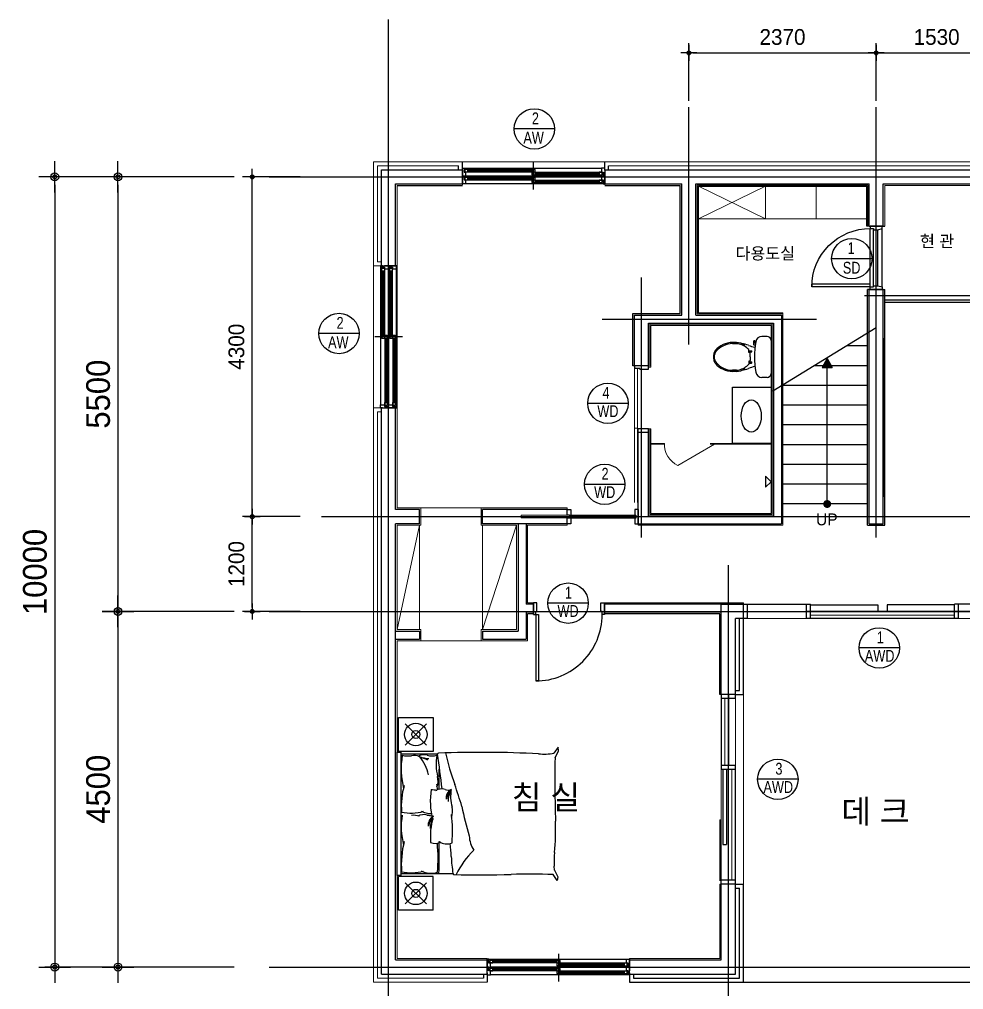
# Model space of a CAD drawing. Header units: millimetres. Extents: x 2237537 to 2823092, y 532110 to 734861.
# Drawn here: x 2365045 to 2376991, y 711179 to 723457 of the extents above; entities that cross this region are included whole.
import ezdxf
from ezdxf.enums import TextEntityAlignment as Align
from ezdxf.lldxf.tags import DXFTag

# ---------------------------------------------------------------- set-up
doc = ezdxf.new("R2010")
doc.units = ezdxf.units.MM
doc.header["$LTSCALE"] = 300
doc.header["$MEASUREMENT"] = 0
doc.layers.get('0').update_dxf_attribs({"lineweight": 0})
for name, color, linetype in [('2', 2, 'Continuous'), ('3', 3, 'Continuous'), ('6', 6, 'Continuous'), ("A'_CWAL", 2, 'Continuous'), ('A-FLOR-PFIX', 1, 'Continuous'), ('CEN', 1, 'CEN'), ('COL', 2, 'Continuous'), ('DIM', 7, 'Continuous'), ('FUR', 4, 'Continuous'), ('TEX', 3, 'Continuous'), ('TOILET', 6, 'Continuous'), ('WAL', 3, 'Continuous'), ('WID', 4, 'Continuous')]:
    doc.layers.add(name, color=color, linetype=linetype)
for name, color, linetype, lineweight in [('DOOR', 6, 'Continuous', 9), ('가구', 8, 'Continuous', 5), ('마감', 154, 'Continuous', 9), ('타이틀글자', 7, 'Continuous', 13)]:
    doc.layers.add(name, color=color, linetype=linetype, lineweight=lineweight)
doc.layers.add('면적', color=62, linetype='Continuous', plot=False)
doc.styles.get("Standard").update_dxf_attribs({"font": 'Expo M.ttf'})
doc.styles.add('울릉도', font='Expo M.ttf')
doc.styles.add('주열', font='Dotum.ttf')
doc.styles.add('휴먼세엑스포', font='Dotum.ttf')
tags = doc.linetypes.add('CEN', pattern=[62, 60, -1, 0, -1]).pattern_tags.tags
tags[10:11] = [DXFTag(74, 4), DXFTag(75, 0), DXFTag(340, '0'), DXFTag(46, 1.0), DXFTag(50, 0.0), DXFTag(44, 0.0), DXFTag(45, 0.0)]
tags[8:9] = [DXFTag(74, 4), DXFTag(75, 0), DXFTag(340, '0'), DXFTag(46, 1.0), DXFTag(50, 0.0), DXFTag(44, 0.0), DXFTag(45, 0.0)]
tags[6:7] = [DXFTag(74, 4), DXFTag(75, 0), DXFTag(340, '0'), DXFTag(46, 1.0), DXFTag(50, 0.0), DXFTag(44, 0.0), DXFTag(45, 0.0)]
tags[4:5] = [DXFTag(74, 4), DXFTag(75, 0), DXFTag(340, '0'), DXFTag(46, 1.0), DXFTag(50, 0.0), DXFTag(44, 0.0), DXFTag(45, 0.0)]
tags = doc.linetypes.add('HID', pattern=[2.3, 1.5, -0.8]).pattern_tags.tags
tags[6:7] = [DXFTag(74, 4), DXFTag(75, 0), DXFTag(340, '0'), DXFTag(46, 1.0), DXFTag(50, 0.0), DXFTag(44, 0.0), DXFTag(45, 0.0)]
tags[4:5] = [DXFTag(74, 4), DXFTag(75, 0), DXFTag(340, '0'), DXFTag(46, 1.0), DXFTag(50, 0.0), DXFTag(44, 0.0), DXFTag(45, 0.0)]
tags = doc.linetypes.add('HID3', pattern=[4.5, 3, -1.5]).pattern_tags.tags
tags[6:7] = [DXFTag(74, 4), DXFTag(75, 0), DXFTag(340, '0'), DXFTag(46, 1.0), DXFTag(50, 0.0), DXFTag(44, 0.0), DXFTag(45, 0.0)]
tags[4:5] = [DXFTag(74, 4), DXFTag(75, 0), DXFTag(340, '0'), DXFTag(46, 1.0), DXFTag(50, 0.0), DXFTag(44, 0.0), DXFTag(45, 0.0)]
tags = doc.linetypes.add('HIDDEN2', pattern=[4.7625, 3.175, -1.5875]).pattern_tags.tags
tags[6:7] = [DXFTag(74, 4), DXFTag(75, 0), DXFTag(340, '0'), DXFTag(46, 1.0), DXFTag(50, 0.0), DXFTag(44, 0.0), DXFTag(45, 0.0)]
tags[4:5] = [DXFTag(74, 4), DXFTag(75, 0), DXFTag(340, '0'), DXFTag(46, 1.0), DXFTag(50, 0.0), DXFTag(44, 0.0), DXFTag(45, 0.0)]
doc.dimstyles.new('CPDIM1', dxfattribs={"dimtxt": 3, "dimasz": 1, "dimexe": 1.25, "dimexo": 1, "dimgap": 1, "dimtad": 1, "dimdec": 0, "dimzin": 1, "dimdsep": 46, "dimtxsty": '휴먼세엑스포', "dimblk1": 'Z_DOT', "dimblk2": 'Z_DOT', "dimsah": 1, "dimcen": 2.5, "dimadec": 0, "dimazin": 0, "dimtfac": 1, "dimtdec": 0, "dimtix": 1, "dimtmove": 2, "dimatfit": 3, "dimldrblk": 'Z_DOT', "dimfxl": 1, "dimtolj": 1, "dimtzin": 1, "dimarcsym": 0})

# ---------------------------------------------------------------- blocks, each defined once
blk = doc.blocks.new('Z_DOT')
at = {"layer": 'DIM', "color": 7}
for p, q in [((0, -2), (0, 2)), ((-2, 0), (2, 0))]:
    blk.add_line(p, q, dxfattribs=at)
for radius in [0.5, 0.25]:
    blk.add_circle((0, 0), radius, dxfattribs=at)
blk = doc.blocks.new('*D61')
at = {"layer": 'DEFPOINTS', "color": 0}
for p in [(2367863, 721464), (2365492, 711464), (2367863, 711464)]:
    blk.add_point(p, dxfattribs=at)
at = {"layer": 'DIM', "color": 0, "lineweight": -2}
for p, q in [((2367763, 721464), (2365367, 721464)), ((2365492, 721364), (2365492, 711564)), ((2367763, 711464), (2365367, 711464))]:
    blk.add_line(p, q, dxfattribs=at)
at = {"layer": 'DIM', "color": 0, "lineweight": -2, "xscale": 100, "yscale": 100, "zscale": 100}
for p, rotation in [((2365492, 721464), 90), ((2365492, 711464), 270)]:
    blk.add_blockref('Z_DOT', p, dxfattribs=dict(at, rotation=rotation))
at = {"layer": 'DIM', "color": 0, "insert": (2365242, 716464), "char_height": 300, "attachment_point": 5, "rotation": 90, "style": '휴먼세엑스포'}
blk.add_mtext('\\A1;10000', dxfattribs=at)
blk = doc.blocks.new('*D62')
at = {"layer": 'DEFPOINTS', "color": 0}
for p in [(2367863, 721464), (2366292, 715964), (2367863, 715964)]:
    blk.add_point(p, dxfattribs=at)
at = {"layer": 'DIM', "color": 0, "lineweight": -2}
for p, q in [((2367763, 721464), (2366167, 721464)), ((2366292, 721364), (2366292, 716064)), ((2367763, 715964), (2366167, 715964))]:
    blk.add_line(p, q, dxfattribs=at)
at = {"layer": 'DIM', "color": 0, "lineweight": -2, "xscale": 100, "yscale": 100, "zscale": 100}
for p, rotation in [((2366292, 721464), 90), ((2366292, 715964), 270)]:
    blk.add_blockref('Z_DOT', p, dxfattribs=dict(at, rotation=rotation))
at = {"layer": 'DIM', "color": 0, "insert": (2366042, 718714), "char_height": 300, "attachment_point": 5, "rotation": 90, "style": '휴먼세엑스포'}
blk.add_mtext('\\A1;5500', dxfattribs=at)
blk = doc.blocks.new('*D64')
at = {"layer": 'DEFPOINTS', "color": 0}
for p in [(2367863, 715964), (2366292, 711464), (2367863, 711464)]:
    blk.add_point(p, dxfattribs=at)
at = {"layer": 'DIM', "color": 0, "lineweight": -2}
for p, q in [((2367763, 715964), (2366167, 715964)), ((2366292, 715864), (2366292, 711564)), ((2367763, 711464), (2366167, 711464))]:
    blk.add_line(p, q, dxfattribs=at)
at = {"layer": 'DIM', "color": 0, "lineweight": -2, "xscale": 100, "yscale": 100, "zscale": 100}
for p, rotation in [((2366292, 715964), 90), ((2366292, 711464), 270)]:
    blk.add_blockref('Z_DOT', p, dxfattribs=dict(at, rotation=rotation))
at = {"layer": 'DIM', "color": 0, "insert": (2366042, 713714), "char_height": 300, "attachment_point": 5, "rotation": 90, "style": '휴먼세엑스포'}
blk.add_mtext('\\A1;4500', dxfattribs=at)
blk = doc.blocks.new('*D37')
at = {"layer": 'DEFPOINTS', "color": 0}
for p in [(2377415, 723033), (2375885, 722328), (2377415, 722328)]:
    blk.add_point(p, dxfattribs=at)
at = {"layer": 'DIM', "color": 0, "lineweight": -2}
for p, q in [((2375885, 722428), (2375885, 723158)), ((2377415, 722428), (2377415, 723158)), ((2375935, 723033), (2377365, 723033))]:
    blk.add_line(p, q, dxfattribs=at)
at = {"layer": 'DIM', "color": 0, "lineweight": -2, "xscale": 50, "yscale": 50, "zscale": 50, "rotation": 180}
blk.add_blockref('Z_DOT', (2375885, 723033), dxfattribs=at)
at = {"layer": 'DIM', "color": 0, "lineweight": -2, "xscale": 50, "yscale": 50, "zscale": 50}
blk.add_blockref('Z_DOT', (2377415, 723033), dxfattribs=at)
at = {"layer": 'DIM', "color": 0, "insert": (2376650, 723233), "char_height": 200, "attachment_point": 5, "style": '휴먼세엑스포'}
blk.add_mtext('\\A1;1530', dxfattribs=at)
blk = doc.blocks.new('*D38')
at = {"layer": 'DEFPOINTS', "color": 0}
for p in [(2375885, 723033), (2373515, 722328), (2375885, 722328)]:
    blk.add_point(p, dxfattribs=at)
at = {"layer": 'DIM', "color": 0, "lineweight": -2}
for p, q in [((2373515, 722428), (2373515, 723158)), ((2375885, 722428), (2375885, 723158)), ((2373565, 723033), (2375835, 723033))]:
    blk.add_line(p, q, dxfattribs=at)
at = {"layer": 'DIM', "color": 0, "lineweight": -2, "xscale": 50, "yscale": 50, "zscale": 50, "rotation": 180}
blk.add_blockref('Z_DOT', (2373515, 723033), dxfattribs=at)
at = {"layer": 'DIM', "color": 0, "lineweight": -2, "xscale": 50, "yscale": 50, "zscale": 50}
blk.add_blockref('Z_DOT', (2375885, 723033), dxfattribs=at)
at = {"layer": 'DIM', "color": 0, "insert": (2374700, 723233), "char_height": 200, "attachment_point": 5, "style": '휴먼세엑스포'}
blk.add_mtext('\\A1;2370', dxfattribs=at)
blk = doc.blocks.new('*D55')
at = {"layer": 'DEFPOINTS', "color": 0}
for p in [(2367991, 721464), (2368697, 721464), (2368697, 717164)]:
    blk.add_point(p, dxfattribs=at)
at = {"layer": 'DIM', "color": 0, "lineweight": -2}
for p, q in [((2368597, 721464), (2367866, 721464)), ((2367991, 717214), (2367991, 721414)), ((2368597, 717164), (2367866, 717164))]:
    blk.add_line(p, q, dxfattribs=at)
at = {"layer": 'DIM', "color": 0, "lineweight": -2, "xscale": 50, "yscale": 50, "zscale": 50}
for p, rotation in [((2367991, 721464), 90), ((2367991, 717164), 270)]:
    blk.add_blockref('Z_DOT', p, dxfattribs=dict(at, rotation=rotation))
at = {"layer": 'DIM', "color": 0, "insert": (2367791, 719314), "char_height": 200, "attachment_point": 5, "rotation": 90, "style": '휴먼세엑스포'}
blk.add_mtext('\\A1;4300', dxfattribs=at)
blk = doc.blocks.new('*D56')
at = {"layer": 'DEFPOINTS', "color": 0}
for p in [(2367991, 717164), (2368697, 717164), (2368697, 715964)]:
    blk.add_point(p, dxfattribs=at)
at = {"layer": 'DIM', "color": 0, "lineweight": -2}
for p, q in [((2368597, 717164), (2367866, 717164)), ((2367991, 716014), (2367991, 717114)), ((2368597, 715964), (2367866, 715964))]:
    blk.add_line(p, q, dxfattribs=at)
at = {"layer": 'DIM', "color": 0, "lineweight": -2, "xscale": 50, "yscale": 50, "zscale": 50}
for p, rotation in [((2367991, 717164), 90), ((2367991, 715964), 270)]:
    blk.add_blockref('Z_DOT', p, dxfattribs=dict(at, rotation=rotation))
at = {"layer": 'DIM', "color": 0, "insert": (2367791, 716564), "char_height": 200, "attachment_point": 5, "rotation": 90, "style": '휴먼세엑스포'}
blk.add_mtext('\\A1;1200', dxfattribs=at)
blk = doc.blocks.new('to-cl-002-D-P')
for p, q in [((50, 260), (115, 260)), ((0, -210), (0, 210)), ((438, 183), (487, 183)), ((438, 168), (487, 168)), ((271, 77), (249, 77)), ((271, 63), (249, 63)), ((264, 0), (264, 47)), ((264, 0), (264, -47)), ((272, 55), (280, 55)), ((280, 55), (280, 92)), ((271, -63), (249, -63)), ((271, -77), (249, -77)), ((272, -55), (280, -55)), ((280, -55), (280, -92)), ((216, -180), (196, -180)), ((201, -149), (214, -149)), ((204, -204), (204, -180)), ((214, -206), (206, -206)), ((216, -151), (216, -204)), ((438, -167), (487, -167)), ((438, -182), (487, -182)), ((50, -260), (115, -260))]:
    blk.add_line(p, q)
for centre, radius, start, end in [((50, 210), 50, 90, 180), ((115, 180), 80, 9.371, 90), ((-975, 0), 1185, 350.629, 9.371), ((22, 880), 780, 283.4821, 289.8452), ((470, -93), 265, 104.85, 135.6598), ((456, -313), 490, 100.0614, 110.1678), ((356, 130), 28.3, 134.6943, 177.7522), ((438, 7), 176, 90, 125.5791), ((438, 7), 161, 90, 102.9779), ((487, -102), 285, 39.8384, 90), ((487, -102), 270, 39.8384, 90), ((251, 70), 7.18, 103.3906, 256.6094), ((272, 47), 8, 90, 180), ((269, 70), 7.18, 283.3906, 76.6094), ((610, 0), 110, 0, 39.8384), ((610, 0), 110, 320.1616, 0), ((610, 0), 125, 22.0639, 39.8384), ((718, 45), 8.45, 239.8637, 16.7518), ((610, 0), 120, 0, 18.7626), ((610, 0), 120, 341.2374, 0), ((22, -880), 780, 70.1548, 76.5179), ((251, -70), 7.18, 103.3906, 256.6094), ((272, -47), 8, 180, 270), ((269, -70), 7.18, 283.3906, 76.6094), ((470, 93), 265, 224.3402, 255.15), ((487, 102), 270, 270, 320.1616), ((487, 102), 285, 270, 320.1616), ((610, 0), 125, 320.1616, 337.9361), ((718, -45), 8.45, 343.2482, 120.1363), ((50, -210), 50, 180, 270), ((115, -180), 80, 270, 350.629), ((206, -204), 2, 180, 270), ((214, -151), 2, 0, 90), ((214, -204), 2, 270, 0), ((456, 313), 490, 249.8322, 259.9386), ((356, -130), 28.3, 182.2478, 225.3057), ((438, -6), 176, 234.4209, 270), ((438, -6), 161, 257.0221, 270)]:
    blk.add_arc(centre, radius, start, end)

msp = doc.modelspace()

# ---------------------------------------------------------------- hatches: boundary and pattern name
at = {"layer": '6', "ltscale": 10000}
h = msp.add_hatch(color=256, dxfattribs=at)
h.paths.add_polyline_path([(2375265.2, 719167.2), (2375265.2, 719052.9), (2375329.3, 719052.9)])
h.paths.add_polyline_path([(2375201.2, 719052.9), (2375265.2, 719052.9), (2375265.2, 719167.2)])

# ---------------------------------------------------------------- linework, layer by layer
at = {"ltscale": 10000}
msp.add_lwpolyline([(2372865.8, 719044.4), (2372825.2, 719044.4), (2372825.2, 718281.8), (2372865.8, 718281.8)], close=True, dxfattribs=at)
at = {"ltscale": 10000, "const_width": 50}
msp.add_lwpolyline([(2375290.2, 717324.1, -1), (2375240.2, 717324.1, -1)], format="xyb", close=True, dxfattribs=at)
at = {"layer": '2'}
for p, q in [((2375975.2, 720040.4), (2375795.2, 720040.4)), ((2372005.2, 717184.4), (2371975.2, 717184.4)), ((2372005.2, 717144.4), (2371975.2, 717144.4))]:
    msp.add_line(p, q, dxfattribs=at)
at = {"layer": '3'}
for p, q in [((2371355.2, 717074.4), (2371355.2, 715714.4)), ((2371455.2, 717074.4), (2371455.2, 716054.4)), ((2371547.5, 716054.4), (2371455.2, 716054.4)), ((2373925.2, 716054.4), (2372447.5, 716054.4)), ((2371455.2, 715954.4), (2371455.2, 715614.4)), ((2371547.5, 715954.4), (2371455.2, 715954.4)), ((2373925.2, 715954.4), (2372447.5, 715954.4)), ((2369805.2, 715714.4), (2370105.2, 715714.4)), ((2370105.2, 715714.4), (2370105.2, 715614.4)), ((2370905.2, 715714.4), (2370905.2, 715614.4)), ((2370905.2, 715714.4), (2371355.2, 715714.4)), ((2369805.2, 715614.4), (2370105.2, 715614.4)), ((2370905.2, 715614.4), (2371455.2, 715614.4))]:
    msp.add_line(p, q, dxfattribs=at)
at = {"layer": '6', "ltscale": 10000}
for p, q in [((2370600.2, 721554.4), (2370600.2, 721604.4)), ((2370650.2, 721564.4), (2370650.2, 721654.4)), ((2372450.2, 721564.4), (2372450.2, 721654.4)), ((2372500.2, 721554.4), (2372500.2, 721604.4)), ((2369825.2, 721354.4), (2370650.2, 721354.4)), ((2372450.2, 721354.4), (2373405.2, 721354.4)), ((2373405.2, 719734.4), (2373405.2, 721354.4)), ((2373635.2, 721344.4), (2375765.2, 721344.4)), ((2373635.2, 719744.4), (2373635.2, 721344.4)), ((2375765.2, 720840.4), (2375765.2, 721344.4)), ((2375795.2, 720840.4), (2375765.2, 720840.4)), ((2369805.2, 720339.4), (2369825.2, 720339.4)), ((2372805.2, 719074.4), (2372805.2, 719734.4)), ((2372805.2, 719734.4), (2373405.2, 719734.4)), ((2373635.2, 719744.4), (2374705.2, 719744.4)), ((2375885.2, 719552.3), (2374578.1, 718750.2)), ((2375775.2, 719324.4), (2375513.9, 719324.4)), ((2375265.2, 719167.2), (2375201.2, 719052.9)), ((2375265.2, 717324.1), (2375265.2, 719167.2)), ((2375265.2, 719167.2), (2375329.3, 719052.9)), ((2372825.2, 719074.4), (2372805.2, 719074.4)), ((2373035.2, 719054.4), (2373005.2, 719054.4)), ((2375775.2, 719074.4), (2375106.5, 719074.4)), ((2375201.2, 719052.9), (2375329.3, 719052.9)), ((2375775.2, 718824.4), (2374705.2, 718824.4)), ((2375775.2, 718574.4), (2374705.2, 718574.4)), ((2375775.2, 718324.4), (2374705.2, 718324.4)), ((2375775.2, 718074.4), (2374705.2, 718074.4)), ((2375775.2, 717824.4), (2374705.2, 717824.4)), ((2375775.2, 717574.4), (2374705.2, 717574.4)), ((2375775.2, 717324.4), (2374705.2, 717324.4)), ((2371475.2, 716074.4), (2371547.5, 716074.4)), ((2372447.5, 716074.4), (2374205.2, 716074.4)), ((2374205.2, 716054.4), (2374205.2, 716074.4)), ((2371547.5, 715934.4), (2371475.2, 715934.4)), ((2373905.2, 715934.4), (2372447.5, 715934.4)), ((2373905.2, 714914.4), (2373905.2, 715934.4)), ((2374155.2, 714964.4), (2374155.2, 715874.4)), ((2374205.2, 714914.4), (2374205.2, 715874.4)), ((2374105.2, 714964.4), (2374155.2, 714964.4)), ((2373925.2, 714914.4), (2373905.2, 714914.4)), ((2374105.2, 714914.4), (2374205.2, 714914.4)), ((2373905.2, 713326), (2373905.2, 712556)), ((2373905.2, 713326), (2373925.2, 713326)), ((2374105.2, 712514.4), (2374205.2, 712514.4)), ((2374205.2, 711274.4), (2374205.2, 712514.4)), ((2374105.2, 712464.4), (2374155.2, 712464.4)), ((2374155.2, 711324.4), (2374155.2, 712464.4)), ((2370915.2, 711374.4), (2370915.2, 711324.4)), ((2370965.2, 711374.4), (2370965.2, 711274.4)), ((2372765.2, 711374.4), (2372765.2, 711274.4)), ((2372765.2, 711274.4), (2374205.2, 711274.4)), ((2372815.2, 711374.4), (2372815.2, 711324.4)), ((2372815.2, 711324.4), (2374155.2, 711324.4)), ((2374205.2, 711274.4), (2377675.2, 711274.4))]:
    msp.add_line(p, q, dxfattribs=at)
at = {"layer": '6'}
msp.add_line((2372895.2, 719029.4), (2372895.2, 719044.4), dxfattribs=at)
at = {"layer": '6', "color": 1, "linetype": 'HIDDEN2', "ltscale": 10}
for p, q in [((2369842.5, 714193.8), (2369842.5, 714622.7)), ((2369842.5, 714622.7), (2370278.5, 714622.7)), ((2370278.5, 714622.7), (2370278.5, 714193.8)), ((2369926.2, 714542.6), (2370194.9, 714273.9)), ((2370194.9, 714542.6), (2369926.2, 714273.9)), ((2371860.1, 714245.4), (2371807.4, 714171.6)), ((2371867, 714200.9), (2371860.1, 714245.4)), ((2370278.5, 714193.8), (2369842.5, 714193.8)), ((2370336.6, 714158.8), (2369872.7, 714158.8)), ((2371823.2, 714113.5), (2371867, 714200.9)), ((2370359, 713049.7), (2370356.8, 713049.7)), ((2371813.7, 712691.4), (2371812.5, 712740.7)), ((2370278.5, 712611.1), (2369842.5, 712611.1)), ((2369842.5, 712183.6), (2369842.5, 712611.1)), ((2369872.7, 712646.2), (2370530.5, 712646.2)), ((2370278.5, 712182.3), (2370278.5, 712611.1)), ((2371850.2, 712560.2), (2371797.5, 712633.9)), ((2371813.3, 712692.1), (2371857, 712604.6)), ((2369926.2, 712262.3), (2370194.9, 712531)), ((2370194.9, 712262.3), (2369926.2, 712531)), ((2371857, 712604.6), (2371850.2, 712560.2)), ((2370278.5, 712183.6), (2369842.5, 712183.6))]:
    msp.add_line(p, q, dxfattribs=at)
msp.add_lwpolyline([(2369872.7, 712623.5), (2369825.2, 712623.5), (2369825.2, 714181.5), (2369872.7, 714181.5)], close=True, dxfattribs=at)
for centre, radius in [((2370060.5, 714408.2), 142.5), ((2370060.5, 714408.2), 50.7), ((2370060.5, 712396.7), 142.5), ((2370060.5, 712396.7), 50.7)]:
    msp.add_circle(centre, radius, dxfattribs=at)
for centre, radius, start, end in [((2370944.3, 713975), 1069.2, 170.89207, 193.93764), ((2369961.1, 714459.8), 323.8, 257.05809, 277.57246), ((2370033.4, 713915.7), 225.1, 70.61108, 97.57246), ((2370163.7, 713997.1), 152.9, 74.20336, 121.10332), ((2370239, 714438.6), 337, 247.14726, 267.71588), ((2370794.3, 715695.8), 1711.3, 246.36296, 249.97931), ((2369730.4, 713803.6), 497.9, 11.00338, 40.65057), ((2370265.6, 714357.4), 221.5, 254.20336, 285.79664), ((2371056.7, 714033.3), 739.1, 171.37222, 192.44373), ((2370348.5, 714158.8), 11.8, 90, 180), ((2308584.5, 705974.9), 62292.1, 7.140608, 7.549248), ((2370892.3, 699881.8), 14299.2, 87.1051, 92.17952), ((2373688, 714914.1), 3335.6, 192.82314, 199.99298), ((2371679.6, 714842.8), 683.3, 264.5242, 280.78007), ((2390066, 713836.8), 18246.1, 179.14723, 181.64802), ((2371833.8, 714108.2), 11.8, 153.42227, 179.09389), ((2361674.6, 713914.4), 8682.8, 358.67944, 0.35538), ((2370134.3, 713820.2), 207.7, 338.606, 15.03659), ((2370819.6, 713500.3), 943, 163.86351, 184.53741), ((2371092.9, 713561.7), 849.8, 169.78203, 195.64287), ((2370329, 714028), 323.8, 257.05809, 269.36225), ((2370389.3, 713565.3), 152.9, 74.20336, 121.10332), ((2368826.2, 713570), 1516, 5.2429, 7.91091), ((2370470.1, 713799.8), 95.7, 245.86749, 294.13251), ((2370577.1, 713597.2), 134.5, 121.55869, 184.26872), ((2371007.9, 713620.7), 507.1, 169.57989, 195.03659), ((2358470.3, 709681.3), 12757.4, 17.40741, 18.71024), ((2370625, 713569.2), 175.8, 134.33804, 170.57779), ((2370655.6, 713575.2), 185.4, 146.64155, 184.92262), ((2370317.6, 713435.3), 207.7, 338.606, 15.03659), ((2373482.7, 714003.3), 2883.9, 190.09311, 197.7739), ((2370724.9, 713237.2), 849.8, 169.78203, 195.64287), ((2370000.1, 713987.2), 574.2, 257.88606, 285.83446), ((2370033.4, 713159.4), 225.1, 70.61108, 97.57246), ((2370163.7, 713240.8), 152.9, 74.20336, 121.10332), ((2370249.7, 713664.3), 256.7, 241.66808, 271.64379), ((2370265.6, 713601.1), 221.5, 254.20336, 269.26531), ((2370350, 713255.6), 134.5, 121.55869, 184.26872), ((2370397.9, 713227.6), 175.8, 134.33804, 170.57779), ((2371187.6, 713115.4), 943, 165.3902, 184.53741), ((2371187.6, 713115.4), 943, 163.86351, 164.32488), ((2369009.4, 713185.1), 1516, 354.40294, 7.91091), ((2370428.5, 713233.6), 185.4, 146.64155, 184.92262), ((2368394.3, 713207.1), 3434.8, 355.08239, 1.75111), ((2371081.7, 713132.7), 345.4, 181.62965, 213.47169), ((2371095.4, 712754.4), 1218.8, 165.81559, 183.99508), ((2370306.5, 713170.8), 142.8, 245.57863, 302.06288), ((2368347.1, 712835.5), 1995.1, 355.12148, 5.60719), ((2356826.2, 712983.8), 13530.8, 358.56991, 0.28511), ((2370450.1, 713189.7), 167, 234.68696, 294.07176), ((2367430.3, 712681.4), 3083.4, 3.34707, 6.46569), ((2372431.3, 712949.4), 1924.9, 182.61978, 189.06419), ((2371534.4, 712170.7), 1069.7, 133.83891, 154.31358), ((2372538.7, 712810.1), 729.5, 171.9159, 185.45599), ((2370000.1, 713230.9), 574.2, 257.88606, 285.83446), ((2370249.7, 712908), 256.7, 241.66808, 289.37897), ((2370543.9, 712648.2), 13.6, 188.69063, 276.39174), ((2370885.1, 723027.5), 10398.3, 268.12795, 272.10747), ((2371504.2, 705964.7), 6675.7, 87.48219, 92.03196), ((2371823.8, 712697.4), 11.8, 180.90611, 206.57773)]:
    msp.add_arc(centre, radius, start, end, dxfattribs=at)
at = {"layer": "A'_CWAL"}
for p, q in [((2369625.2, 721554.4), (2370650.2, 721554.4)), ((2369625.2, 720339.4), (2369625.2, 721554.4)), ((2370650.2, 721374.4), (2370650.2, 721554.4)), ((2370650.2, 721554.4), (2370650.2, 721374.4)), ((2372450.2, 721554.4), (2372450.2, 721374.4)), ((2372450.2, 721554.4), (2377915.2, 721554.4)), ((2372450.2, 721554.4), (2372450.2, 721374.4)), ((2369805.2, 721374.4), (2370650.2, 721374.4)), ((2369805.2, 720339.4), (2369805.2, 721374.4)), ((2372450.2, 721374.4), (2373425.2, 721374.4)), ((2373425.2, 719714.4), (2373425.2, 721374.4)), ((2373605.2, 721374.4), (2375795.2, 721374.4)), ((2373605.2, 719714.4), (2373605.2, 721374.4)), ((2375795.2, 720840.4), (2375795.2, 721374.4)), ((2375975.2, 720840.4), (2375975.2, 721374.4)), ((2375975.2, 721374.4), (2377915.2, 721374.4)), ((2375795.2, 720840.4), (2375975.2, 720840.4)), ((2369615.2, 720339.4), (2369815.2, 720339.4)), ((2375795.2, 717074.4), (2375795.2, 720040.4)), ((2375795.2, 720040.4), (2375975.2, 720040.4)), ((2375975.2, 717074.4), (2375975.2, 720040.4)), ((2372825.2, 719714.4), (2373425.2, 719714.4)), ((2372825.2, 719074.4), (2372825.2, 719714.4)), ((2373005.2, 719074.4), (2373005.2, 719614.4)), ((2373005.2, 719614.4), (2374585.2, 719614.4)), ((2373605.2, 719714.4), (2374685.2, 719714.4)), ((2374585.2, 719614.4), (2374585.2, 717174.4)), ((2374685.2, 719714.4), (2374685.2, 717074.4)), ((2375975.2, 719424.4), (2375975.2, 717414.4)), ((2373005.2, 719074.4), (2372825.2, 719074.4)), ((2369615.2, 718539.4), (2369815.2, 718539.4)), ((2369625.2, 711374.4), (2369625.2, 718539.4)), ((2369805.2, 717254.4), (2369805.2, 718539.4)), ((2373005.2, 718274.4), (2372875.2, 718274.4)), ((2372875.2, 717254.4), (2372875.2, 718229.4)), ((2373005.2, 717174.4), (2373005.2, 718229.4)), ((2370105.2, 717254.4), (2369805.2, 717254.4)), ((2370105.2, 717074.4), (2370105.2, 717254.4)), ((2371975.2, 717254.4), (2370905.2, 717254.4)), ((2370905.2, 717074.4), (2370905.2, 717254.4)), ((2371975.2, 717184.4), (2371975.2, 717254.4)), ((2372875.2, 717254.4), (2372875.2, 717074.4)), ((2372875.2, 717239.4), (2372875.2, 717074.4)), ((2373005.2, 717174.4), (2374585.2, 717174.4)), ((2369805.2, 711554.4), (2369805.2, 717074.4)), ((2370105.2, 717074.4), (2369805.2, 717074.4)), ((2371975.2, 717074.4), (2370905.2, 717074.4)), ((2371975.2, 717074.4), (2371975.2, 717144.4)), ((2372875.2, 717074.4), (2374685.2, 717074.4)), ((2375795.2, 717074.4), (2375975.2, 717074.4)), ((2373925.2, 716054.4), (2374205.2, 716054.4)), ((2373925.2, 714914.4), (2373925.2, 716054.4)), ((2374205.2, 715874.4), (2374205.2, 716054.4)), ((2376925.2, 715874.4), (2376925.2, 716054.4)), ((2374105.2, 714914.4), (2374105.2, 715874.4)), ((2374205.2, 715874.4), (2374105.2, 715874.4)), ((2374105.2, 714914.4), (2373925.2, 714914.4)), ((2373925.2, 711554.4), (2373925.2, 712514.4)), ((2374105.2, 712514.4), (2373925.2, 712514.4)), ((2374105.2, 711374.4), (2374105.2, 712514.4)), ((2369805.2, 711554.4), (2370965.2, 711554.4)), ((2370965.2, 711364.4), (2370965.2, 711564.4)), ((2372765.2, 711364.4), (2372765.2, 711564.4)), ((2372765.2, 711554.4), (2373925.2, 711554.4)), ((2369625.2, 711374.4), (2370965.2, 711374.4)), ((2372765.2, 711374.4), (2374105.2, 711374.4))]:
    msp.add_line(p, q, dxfattribs=at)
at = {"layer": 'A-FLOR-PFIX', "ltscale": 2}
msp.add_lwpolyline([(2374485.2, 717535.9), (2374555.2, 717605.9), (2374485.2, 717675.9)], close=True, dxfattribs=at)
at = {"layer": 'CEN'}
for p, q in [((2369715.2, 710179.3), (2369715.2, 723456.6)), ((2373515.2, 719343.4), (2373515.2, 722347.2)), ((2375885.2, 716900.9), (2375885.2, 722347.2)), ((2368206, 721464.4), (2384267.3, 721464.4)), ((2372915.2, 716900.9), (2372915.2, 720191)), ((2375735.3, 719964.4), (2379513.2, 719964.4)), ((2372416.7, 719664.4), (2375128, 719664.4)), ((2368865.1, 717164.4), (2379164.6, 717164.4)), ((2374015.2, 710179.3), (2374015.2, 716548.7)), ((2368206, 715964.4), (2384267.3, 715964.4)), ((2368206, 711464.4), (2384267.3, 711464.4))]:
    msp.add_line(p, q, dxfattribs=at)
at = {"layer": 'COL', "ltscale": 10000}
for p, q in [((2371547.5, 715954.4), (2371547.5, 716054.4)), ((2372447.5, 715954.4), (2372447.5, 716054.4))]:
    msp.add_line(p, q, dxfattribs=at)
at = {"layer": 'DOOR'}
for p, q in [((2369525.2, 721654.4), (2370650.2, 721654.4)), ((2369525.2, 720339.4), (2369525.2, 721654.4)), ((2369575.2, 721604.4), (2370600.2, 721604.4)), ((2369575.2, 720389.4), (2369575.2, 721604.4)), ((2372450.2, 721654.4), (2378015.2, 721654.4)), ((2372500.2, 721604.4), (2377965.2, 721604.4)), ((2369825.2, 720339.4), (2369825.2, 721354.4)), ((2370650.2, 721384.4), (2370650.2, 721364.4)), ((2372450.2, 721384.4), (2372450.2, 721364.4)), ((2375995.2, 720840.4), (2375995.2, 721354.4)), ((2375995.2, 721354.4), (2377315.2, 721354.4)), ((2369625.2, 720389.4), (2369575.2, 720389.4)), ((2369625.2, 720339.4), (2369525.2, 720339.4)), ((2374705.2, 719744.4), (2374705.2, 717054.4)), ((2373035.2, 719054.4), (2373035.2, 719584.4)), ((2373035.2, 719584.4), (2374555.2, 719584.4)), ((2374555.2, 719584.4), (2374555.2, 717204.4)), ((2369525.2, 711274.4), (2369525.2, 718539.4)), ((2369625.2, 718539.4), (2369525.2, 718539.4)), ((2369805.2, 718539.4), (2369825.2, 718539.4)), ((2369825.2, 717274.4), (2369825.2, 718539.4)), ((2369575.2, 711324.4), (2369575.2, 718489.4)), ((2369625.2, 718489.4), (2369575.2, 718489.4)), ((2373005.2, 718274.4), (2373035.2, 718274.4)), ((2373035.2, 717204.4), (2373035.2, 718274.4)), ((2373205.2, 718089.2), (2373035.2, 718089.2)), ((2373035.2, 718079.2), (2373205, 718079.2)), ((2373837.8, 718079.2), (2373374.6, 717813.1)), ((2374555.2, 718089.2), (2373784.7, 718089.2)), ((2373784.9, 718079.2), (2374555.2, 718079.2)), ((2373837.8, 718079.2), (2373837.8, 718089.2)), ((2370125.2, 717274.4), (2369825.2, 717274.4)), ((2370125.2, 717054.4), (2370125.2, 717274.4)), ((2371975.2, 717274.4), (2370885.2, 717274.4)), ((2370885.2, 717054.4), (2370885.2, 717274.4)), ((2371975.2, 717274.4), (2371975.2, 717254.4)), ((2372005.2, 717184.4), (2372845.2, 717184.4)), ((2373035.2, 717204.4), (2374555.2, 717204.4)), ((2370125.2, 717054.4), (2369825.2, 717054.4)), ((2369825.2, 715734.4), (2369825.2, 717054.4)), ((2371335.2, 717054.4), (2370885.2, 717054.4)), ((2371335.2, 717054.4), (2371335.2, 715734.4)), ((2371975.2, 717054.4), (2371475.2, 717054.4)), ((2371475.2, 717054.4), (2371475.2, 716074.4)), ((2371975.2, 717074.4), (2371975.2, 717054.4)), ((2372005.2, 717144.4), (2372845.2, 717144.4)), ((2372875.2, 717074.4), (2372875.2, 717054.4)), ((2374705.2, 717054.4), (2372875.2, 717054.4)), ((2371475.2, 715934.4), (2371475.2, 715594.4)), ((2369825.2, 715734.4), (2370125.2, 715734.4)), ((2370125.2, 715734.4), (2370125.2, 715594.4)), ((2370885.2, 715734.4), (2371335.2, 715734.4)), ((2370885.2, 715734.4), (2370885.2, 715594.4)), ((2369825.2, 711574.4), (2369825.2, 715594.4)), ((2369825.2, 715594.4), (2370125.2, 715594.4)), ((2370885.2, 715594.4), (2371475.2, 715594.4)), ((2373905.2, 711574.4), (2373905.2, 712514.4)), ((2373925.2, 712514.4), (2373905.2, 712514.4)), ((2369825.2, 711574.4), (2370965.2, 711574.4)), ((2370965.2, 711554.4), (2370965.2, 711574.4)), ((2372765.2, 711574.4), (2373905.2, 711574.4)), ((2372765.2, 711554.4), (2372765.2, 711574.4)), ((2369525.2, 711274.4), (2370965.2, 711274.4)), ((2369575.2, 711324.4), (2370915.2, 711324.4))]:
    msp.add_line(p, q, dxfattribs=at)
msp.add_arc((2373494.9, 718076.9), 290, 177.56407, 245.48803, dxfattribs=at)
at = {"layer": 'FUR'}
msp.add_lwpolyline([(2374555.2, 718804.2), (2374555.2, 718089.2), (2374068.1, 718089.2), (2374068.1, 718804.2)], close=True, dxfattribs=at)
msp.add_ellipse((2374304.3, 718438), major_axis=(0, 205), ratio=0.6151703, dxfattribs=at)
at = {"layer": 'TOILET', "ltscale": 20}
for p, q in [((2375975.2, 720840.4), (2375995.2, 720840.4)), ((2375775.2, 717054.4), (2375775.2, 720040.4)), ((2375795.2, 720040.4), (2375775.2, 720040.4)), ((2375975.2, 720040.4), (2375995.2, 720040.4)), ((2375995.2, 717054.4), (2375995.2, 720040.4)), ((2377290.2, 719904.4), (2375995.2, 719904.4)), ((2377310.2, 719874.4), (2375995.2, 719874.4)), ((2375775.2, 717054.4), (2375995.2, 717054.4))]:
    msp.add_line(p, q, dxfattribs=at)
at = {"layer": 'WAL'}
for p, q in [((2370650.2, 721374.4), (2370650.2, 721524.4)), ((2372450.2, 721374.4), (2372450.2, 721524.4)), ((2375960.2, 720840.4), (2375810.2, 720840.4)), ((2369815.2, 720339.4), (2369665.2, 720339.4)), ((2375960.2, 720040.4), (2375810.2, 720040.4)), ((2369815.2, 718539.4), (2369665.2, 718539.4)), ((2371547.5, 715924.4), (2371547.5, 716074.4)), ((2372447.5, 715924.4), (2372447.5, 716074.4)), ((2370965.2, 711564.4), (2370965.2, 711414.4)), ((2372765.2, 711564.4), (2372765.2, 711414.4))]:
    msp.add_line(p, q, dxfattribs=at)
at = {"layer": 'WID'}
for p, q in [((2371815.9, 722070.4), (2371304.6, 722070.4)), ((2370670.2, 721574.4), (2372410.2, 721574.4)), ((2371550.2, 721305.2), (2371550.2, 721655.2)), ((2370670.2, 721474.4), (2372410.2, 721474.4)), ((2372430.2, 721474.4), (2370690.2, 721474.4)), ((2370720.2, 721557.4), (2371570.2, 721557.4)), ((2370720.2, 721542.4), (2371530.2, 721542.4)), ((2370720.2, 721527.4), (2371530.2, 721527.4)), ((2370720.2, 721457.4), (2371570.2, 721457.4)), ((2371570.2, 721521.4), (2372420.2, 721521.4)), ((2371570.2, 721506.4), (2372380.2, 721506.4)), ((2371570.2, 721491.4), (2372380.2, 721491.4)), ((2372430.2, 721374.4), (2370690.2, 721374.4)), ((2370720.2, 721442.4), (2371530.2, 721442.4)), ((2370720.2, 721427.4), (2371530.2, 721427.4)), ((2371570.2, 721421.4), (2372420.2, 721421.4)), ((2371570.2, 721406.4), (2372380.2, 721406.4)), ((2371570.2, 721391.4), (2372380.2, 721391.4)), ((2375810.2, 720070.4), (2375810.2, 720810.4)), ((2375850.2, 720085.4), (2375850.2, 720795.4)), ((2375905.2, 720085.4), (2375905.2, 720795.4)), ((2375960.2, 720070.4), (2375960.2, 720810.4)), ((2375832.8, 720428.5), (2375321.6, 720428.5)), ((2369615.2, 720319.4), (2369615.2, 718579.4)), ((2369632.2, 720269.4), (2369632.2, 719419.4)), ((2369647.2, 720269.4), (2369647.2, 719459.4)), ((2369662.2, 720269.4), (2369662.2, 719459.4)), ((2369715.2, 720319.4), (2369715.2, 718579.4)), ((2369715.2, 718559.4), (2369715.2, 720299.4)), ((2369732.2, 720269.4), (2369732.2, 719419.4)), ((2369747.2, 720269.4), (2369747.2, 719459.4)), ((2369762.2, 720269.4), (2369762.2, 719459.4)), ((2369815.2, 718559.4), (2369815.2, 720299.4)), ((2369344.6, 719481.9), (2368833.3, 719481.9)), ((2369891.1, 719439.4), (2369541.1, 719439.4)), ((2369668.2, 719419.4), (2369668.2, 718569.4)), ((2369683.2, 719419.4), (2369683.2, 718609.4)), ((2369698.2, 719419.4), (2369698.2, 718609.4)), ((2369768.2, 719419.4), (2369768.2, 718569.4)), ((2369783.2, 719419.4), (2369783.2, 718609.4)), ((2369798.2, 719419.4), (2369798.2, 718609.4)), ((2372825.2, 719074.4), (2372825.2, 719044.4)), ((2373005.2, 719074.4), (2372825.2, 719074.4)), ((2372825.2, 719044.4), (2372895.2, 719044.4)), ((2372895.2, 719029.4), (2373005.2, 719029.4)), ((2373005.2, 719029.4), (2373005.2, 719074.4)), ((2372746.4, 718597.6), (2372235.2, 718597.6)), ((2373005.2, 718274.4), (2372875.2, 718274.4)), ((2372875.2, 718229.4), (2372875.2, 718274.4)), ((2373005.2, 718229.4), (2373005.2, 718274.4)), ((2373005.2, 718229.4), (2372875.2, 718229.4)), ((2372706, 717572.6), (2372194.8, 717572.6)), ((2371975.2, 717254.4), (2372020.2, 717254.4)), ((2371975.2, 717184.4), (2371975.2, 717254.4)), ((2372005.2, 717184.4), (2372005.2, 717144.4)), ((2372005.2, 717181.4), (2372845.2, 717181.4)), ((2372020.2, 717254.4), (2372020.2, 717214.4)), ((2372020.2, 717214.4), (2372020.2, 717184.4)), ((2372845.2, 717254.4), (2372830.2, 717254.4)), ((2372830.2, 717254.4), (2372830.2, 717184.4)), ((2372875.2, 717254.4), (2372845.2, 717254.4)), ((2372845.2, 717184.4), (2372845.2, 717144.4)), ((2372875.2, 717074.4), (2372875.2, 717254.4)), ((2371975.2, 717074.4), (2371975.2, 717144.4)), ((2372020.2, 717074.4), (2371975.2, 717074.4)), ((2372005.2, 717147.4), (2372845.2, 717147.4)), ((2372020.2, 717144.4), (2372020.2, 717129.4)), ((2372020.2, 717129.4), (2372020.2, 717074.4)), ((2372830.2, 717144.4), (2372830.2, 717129.4)), ((2372830.2, 717129.4), (2372830.2, 717074.4)), ((2372830.2, 717074.4), (2372875.2, 717074.4)), ((2372242.5, 716068.8), (2371731.2, 716068.8)), ((2374205.2, 716054.4), (2375055.2, 716054.4)), ((2374255.2, 715874.4), (2374255.2, 716054.4)), ((2375005.2, 715874.4), (2375005.2, 716054.4)), ((2375055.2, 715874.4), (2375055.2, 716054.4)), ((2376875.2, 715874.4), (2376875.2, 716054.4)), ((2376925.2, 716054.4), (2376875.2, 716054.4)), ((2377675.2, 716054.4), (2376875.2, 716054.4)), ((2374205.2, 715964.4), (2375005.2, 715964.4)), ((2376875.2, 715964.4), (2375005.2, 715964.4)), ((2377675.2, 715964.4), (2376875.2, 715964.4)), ((2374255.2, 715874.4), (2374205.2, 715874.4)), ((2376925.2, 715874.4), (2375005.2, 715874.4)), ((2376179.6, 715502.6), (2375668.3, 715502.6)), ((2373925.2, 714914.4), (2373925.2, 713964.4)), ((2374105.2, 714864.4), (2373925.2, 714864.4)), ((2374015.2, 714914.4), (2374015.2, 714014.4)), ((2374105.2, 714864.4), (2374105.2, 714914.4)), ((2374105.2, 714864.4), (2374105.2, 714914.4)), ((2374105.2, 714014.4), (2373925.2, 714014.4)), ((2374105.2, 713964.4), (2373925.2, 713964.4)), ((2374015.2, 712564.4), (2374015.2, 714014.4)), ((2374105.2, 712514.4), (2374105.2, 714014.4)), ((2374896.8, 713839.8), (2374385.5, 713839.8)), ((2374105.2, 712564.4), (2373925.2, 712564.4)), ((2373925.2, 712514.4), (2373925.2, 712564.4)), ((2371865.2, 711631.4), (2371865.2, 711281.4)), ((2370985.2, 711564.4), (2372725.2, 711564.4)), ((2371845.2, 711517.4), (2370995.2, 711517.4)), ((2371845.2, 711547.4), (2371035.2, 711547.4)), ((2371845.2, 711532.4), (2371035.2, 711532.4)), ((2372695.2, 711511.4), (2371885.2, 711511.4)), ((2370985.2, 711464.4), (2372725.2, 711464.4)), ((2371845.2, 711417.4), (2370995.2, 711417.4)), ((2372745.2, 711464.4), (2371005.2, 711464.4)), ((2371845.2, 711447.4), (2371035.2, 711447.4)), ((2371845.2, 711432.4), (2371035.2, 711432.4)), ((2372695.2, 711481.4), (2371845.2, 711481.4)), ((2372695.2, 711381.4), (2371845.2, 711381.4)), ((2372695.2, 711496.4), (2371885.2, 711496.4)), ((2372695.2, 711411.4), (2371885.2, 711411.4)), ((2372695.2, 711396.4), (2371885.2, 711396.4)), ((2372745.2, 711364.4), (2371005.2, 711364.4))]:
    msp.add_line(p, q, dxfattribs=at)
for points in [[(2370650.2, 721549.4), (2370650.2, 721574.4), (2370670.2, 721574.4), (2370670.2, 721524.4), (2370690.2, 721524.4), (2370690.2, 721474.4), (2370650.2, 721474.4), (2370650.2, 721499.4)], [(2372450.2, 721549.4), (2372450.2, 721574.4), (2372410.2, 721574.4), (2372410.2, 721524.4), (2372430.2, 721524.4), (2372430.2, 721474.4), (2372450.2, 721474.4), (2372450.2, 721499.4)], [(2370650.2, 721449.4), (2370650.2, 721474.4), (2370670.2, 721474.4), (2370670.2, 721424.4), (2370690.2, 721424.4), (2370690.2, 721374.4), (2370650.2, 721374.4), (2370650.2, 721399.4)], [(2372450.2, 721449.4), (2372450.2, 721474.4), (2372410.2, 721474.4), (2372410.2, 721424.4), (2372430.2, 721424.4), (2372430.2, 721374.4), (2372450.2, 721374.4), (2372450.2, 721399.4)], [(2369640.2, 720339.4), (2369615.2, 720339.4), (2369615.2, 720319.4), (2369665.2, 720319.4), (2369665.2, 720299.4), (2369715.2, 720299.4), (2369715.2, 720339.4), (2369690.2, 720339.4)], [(2369740.2, 720339.4), (2369715.2, 720339.4), (2369715.2, 720319.4), (2369765.2, 720319.4), (2369765.2, 720299.4), (2369815.2, 720299.4), (2369815.2, 720339.4), (2369790.2, 720339.4)], [(2375810.2, 720070.4), (2375810.2, 720105.4), (2375070.2, 720105.4), (2375070.2, 720070.4)], [(2369640.2, 718539.4), (2369615.2, 718539.4), (2369615.2, 718579.4), (2369665.2, 718579.4), (2369665.2, 718559.4), (2369715.2, 718559.4), (2369715.2, 718539.4), (2369690.2, 718539.4)], [(2369740.2, 718539.4), (2369715.2, 718539.4), (2369715.2, 718579.4), (2369765.2, 718579.4), (2369765.2, 718559.4), (2369815.2, 718559.4), (2369815.2, 718539.4), (2369790.2, 718539.4)], [(2371577.5, 715924.4), (2371612.5, 715924.4), (2371612.5, 715084.4), (2371577.5, 715084.4)], [(2370965.2, 711489.4), (2370965.2, 711464.4), (2371005.2, 711464.4), (2371005.2, 711514.4), (2370985.2, 711514.4), (2370985.2, 711564.4), (2370965.2, 711564.4), (2370965.2, 711539.4)], [(2372765.2, 711489.4), (2372765.2, 711464.4), (2372745.2, 711464.4), (2372745.2, 711514.4), (2372725.2, 711514.4), (2372725.2, 711564.4), (2372765.2, 711564.4), (2372765.2, 711539.4)], [(2370965.2, 711389.4), (2370965.2, 711364.4), (2371005.2, 711364.4), (2371005.2, 711414.4), (2370985.2, 711414.4), (2370985.2, 711464.4), (2370965.2, 711464.4), (2370965.2, 711439.4)], [(2372765.2, 711389.4), (2372765.2, 711364.4), (2372745.2, 711364.4), (2372745.2, 711414.4), (2372725.2, 711414.4), (2372725.2, 711464.4), (2372765.2, 711464.4), (2372765.2, 711439.4)]]:
    msp.add_lwpolyline(points, dxfattribs=at)
for points in [[(2370680.2, 721527.4), (2370720.2, 721527.4), (2370720.2, 721557.4), (2370680.2, 721557.4)], [(2370680.2, 721427.4), (2370720.2, 721427.4), (2370720.2, 721457.4), (2370680.2, 721457.4)], [(2371530.2, 721527.4), (2371570.2, 721527.4), (2371570.2, 721557.4), (2371530.2, 721557.4)], [(2371530.2, 721491.4), (2371570.2, 721491.4), (2371570.2, 721521.4), (2371530.2, 721521.4)], [(2371530.2, 721427.4), (2371570.2, 721427.4), (2371570.2, 721457.4), (2371530.2, 721457.4)], [(2372380.2, 721491.4), (2372420.2, 721491.4), (2372420.2, 721521.4), (2372380.2, 721521.4)], [(2371530.2, 721391.4), (2371570.2, 721391.4), (2371570.2, 721421.4), (2371530.2, 721421.4)], [(2372380.2, 721391.4), (2372420.2, 721391.4), (2372420.2, 721421.4), (2372380.2, 721421.4)], [(2375810.2, 720840.4), (2375810.2, 720810.4), (2375850.2, 720810.4), (2375850.2, 720795.4), (2375905.2, 720795.4), (2375960.2, 720810.4), (2375960.2, 720840.4)], [(2369662.2, 720309.4), (2369662.2, 720269.4), (2369632.2, 720269.4), (2369632.2, 720309.4)], [(2369762.2, 720309.4), (2369762.2, 720269.4), (2369732.2, 720269.4), (2369732.2, 720309.4)], [(2375810.2, 720040.4), (2375810.2, 720070.4), (2375850.2, 720070.4), (2375850.2, 720085.4), (2375905.2, 720085.4), (2375960.2, 720070.4), (2375960.2, 720040.4)], [(2369662.2, 719459.4), (2369662.2, 719419.4), (2369632.2, 719419.4), (2369632.2, 719459.4)], [(2369698.2, 719459.4), (2369698.2, 719419.4), (2369668.2, 719419.4), (2369668.2, 719459.4)], [(2369762.2, 719459.4), (2369762.2, 719419.4), (2369732.2, 719419.4), (2369732.2, 719459.4)], [(2369798.2, 719459.4), (2369798.2, 719419.4), (2369768.2, 719419.4), (2369768.2, 719459.4)], [(2369698.2, 718609.4), (2369698.2, 718569.4), (2369668.2, 718569.4), (2369668.2, 718609.4)], [(2369798.2, 718609.4), (2369798.2, 718569.4), (2369768.2, 718569.4), (2369768.2, 718609.4)], [(2371547.5, 715924.4), (2371577.5, 715924.4), (2371577.5, 715964.4), (2371592.5, 715964.4), (2371592.5, 716019.4), (2371592.5, 716074.4), (2371547.5, 716074.4)], [(2372447.5, 715924.4), (2372417.5, 715924.4), (2372417.5, 715964.4), (2372402.5, 715964.4), (2372402.5, 716019.4), (2372402.5, 716074.4), (2372447.5, 716074.4)], [(2371035.2, 711547.4), (2370995.2, 711547.4), (2370995.2, 711517.4), (2371035.2, 711517.4)], [(2371885.2, 711547.4), (2371845.2, 711547.4), (2371845.2, 711517.4), (2371885.2, 711517.4)], [(2371885.2, 711511.4), (2371845.2, 711511.4), (2371845.2, 711481.4), (2371885.2, 711481.4)], [(2372735.2, 711511.4), (2372695.2, 711511.4), (2372695.2, 711481.4), (2372735.2, 711481.4)], [(2371035.2, 711447.4), (2370995.2, 711447.4), (2370995.2, 711417.4), (2371035.2, 711417.4)], [(2371885.2, 711447.4), (2371845.2, 711447.4), (2371845.2, 711417.4), (2371885.2, 711417.4)], [(2371885.2, 711411.4), (2371845.2, 711411.4), (2371845.2, 711381.4), (2371885.2, 711381.4)], [(2372735.2, 711411.4), (2372695.2, 711411.4), (2372695.2, 711381.4), (2372735.2, 711381.4)]]:
    msp.add_lwpolyline(points, close=True, dxfattribs=at)
for points in [[(2375810.2, 720070.4), (2375070.2, 720070.4, -0.4142136), (2375810.2, 720810.4, -0.4142136)], [(2371577.5, 715924.4), (2371577.5, 715084.4, 0.4142136), (2372417.5, 715924.4, 0.4142136)]]:
    msp.add_lwpolyline(points, format="xyb", dxfattribs=at)
for centre in [(2371560.2, 722070.4), (2375577.2, 720428.5), (2369088.9, 719481.9), (2372490.8, 718597.6), (2372450.4, 717572.6), (2371986.8, 716068.8), (2375924, 715502.6), (2374641.2, 713839.8)]:
    msp.add_circle(centre, 255.6, dxfattribs=at)
at = {"layer": '가구', "linetype": 'HID', "ltscale": 0.2}
for p, q in [((2373620.2, 721359.4), (2375780.2, 721359.4)), ((2373620.2, 719729.4), (2373620.2, 721359.4)), ((2375780.2, 720840.4), (2375780.2, 721359.4)), ((2373620.2, 719729.4), (2374705.2, 719729.4)), ((2373020.2, 719074.4), (2373020.2, 719599.4)), ((2373020.2, 719599.4), (2374570.2, 719599.4)), ((2374570.2, 719599.4), (2374570.2, 717189.4)), ((2372825.2, 718281.8), (2372825.2, 717342.7)), ((2373020.2, 717189.4), (2373020.2, 718274.4)), ((2373020.2, 717189.4), (2374570.2, 717189.4))]:
    msp.add_line(p, q, dxfattribs=at)
at = {"layer": '가구', "color": 150, "linetype": 'HIDDEN2', "lineweight": 9, "ltscale": 20}
for p, q in [((2374485.2, 720934.4), (2373635.2, 721344.4)), ((2374485.2, 721344.4), (2373635.2, 720934.4)), ((2375125.2, 720934.4), (2375125.2, 721344.4)), ((2375005.2, 715874.4), (2374255.2, 715874.4)), ((2376875.2, 715919.1), (2375055.2, 715919.1)), ((2377625.2, 715874.4), (2376925.2, 715874.4)), ((2373970.2, 714864.4), (2373970.2, 714014.4)), ((2374105.2, 714014.4), (2374105.2, 714864.4)), ((2374205.2, 714914.4), (2374205.2, 712514.4)), ((2373925.2, 713964.4), (2373925.2, 712564.4)), ((2374060.6, 712564.4), (2374060.6, 713964.4))]:
    msp.add_line(p, q, dxfattribs=at)
at = {"layer": '가구', "linetype": 'HID'}
for p, q in [((2372865.8, 718281.8), (2372865.8, 717342.7)), ((2369825.2, 715734.4), (2370105.2, 717054.4)), ((2370105.2, 715734.4), (2370105.2, 717054.4)), ((2370905.2, 717054.4), (2370905.2, 715734.4)), ((2370905.2, 715734.4), (2371335.2, 717054.4)), ((2370905.2, 715734.4), (2370905.2, 717054.4))]:
    msp.add_line(p, q, dxfattribs=at)
at = {"layer": '가구', "color": 6, "linetype": 'HID', "ltscale": 0.2}
for p, q in [((2370885.2, 717274.4), (2370125.2, 717274.4)), ((2371395.2, 717181.4), (2372005.2, 717181.4)), ((2371395.2, 717181.4), (2371395.2, 717147.4)), ((2371395.2, 717147.4), (2372005.2, 717147.4)), ((2371185.2, 715594.4), (2370125.2, 715594.4))]:
    msp.add_line(p, q, dxfattribs=at)
at = {"layer": '가구', "color": 150, "linetype": 'HIDDEN2', "lineweight": 9, "ltscale": 20}
msp.add_lwpolyline([(2373635.2, 721344.4), (2374485.2, 721344.4), (2374485.2, 720934.4), (2373635.2, 720934.4)], dxfattribs=at)
msp.add_lwpolyline([(2375765.2, 720934.4), (2375765.2, 721344.4), (2374485.2, 721344.4), (2374485.2, 720934.4)], close=True, dxfattribs=at)
at = {"layer": '마감'}
for p, q in [((2372450.2, 721654.4), (2370650.2, 721654.4)), ((2369525.2, 720339.4), (2369525.2, 718539.4)), ((2369825.2, 718539.4), (2369825.2, 720339.4))]:
    msp.add_line(p, q, dxfattribs=at)
at = {"layer": '면적', "color": 6, "linetype": 'HID3', "ltscale": 0.5}
for p, q in [((2375055.2, 716048.1), (2375905.2, 716048.1)), ((2375905.2, 716048.1), (2375905.2, 715964.4)), ((2376875.2, 716048.1), (2376025.2, 716048.1)), ((2376025.2, 716048.1), (2376025.2, 715964.4)), ((2373946.2, 713964.4), (2373946.2, 713014.4)), ((2373991.2, 713964.4), (2373991.2, 713014.4)), ((2373946.2, 713014.4), (2373991.2, 713014.4))]:
    msp.add_line(p, q, dxfattribs=at)

# ---------------------------------------------------------------- block references
at = {"layer": 'FUR', "rotation": 180}
msp.add_blockref('to-cl-002-D-P', (2374555.2, 719185.2), dxfattribs=at)

# ---------------------------------------------------------------- texts
at = {"layer": 'TEX', "style": '주열'}
msp.add_text('UP', height=150.11, dxfattribs=at).set_placement((2375124.4, 717053.9))
at = {"layer": 'WID', "width": 0.8}
for s, p in [('2', (2371529, 722129.4)), ('AW', (2371421.6, 721884.5)), ('1', (2375524, 720487.5)), ('SD', (2375463.1, 720238.8)), ('2', (2369057.7, 719540.9)), ('AW', (2368950.3, 719296)), ('4', (2372421.7, 718656.6)), ('WD', (2372356.9, 718423.6)), ('2', (2372410.2, 717631.5)), ('WD', (2372316.5, 717398.6)), ('1', (2371946.6, 716127.8)), ('WD', (2371852.9, 715894.8)), ('1', (2375892.8, 715561.6)), ('AWD', (2375741.9, 715326.7)), ('3', (2374610, 713898.8)), ('AWD', (2374459, 713667.2))]:
    msp.add_text(s, height=150, dxfattribs=at).set_placement(p)
at = {"layer": '타이틀글자', "style": '울릉도'}
for s, height, p in [('현 관', 150, (2376439.6, 720575.9)), ('침 실', 300, (2371274.2, 713462.2)), ('데 크 ', 300, (2375443.9, 713283.5))]:
    msp.add_text(s, height=height, dxfattribs=at).set_placement(p)
msp.add_text('다용도실', height=150, dxfattribs=at).set_placement((2374859, 720570), align=Align.TOP_RIGHT)

# ---------------------------------------------------------------- dimensions: what is measured, and where the dimension line sits
at = {"layer": 'DIM'}
for base, p1, p2, picture, middle in [((2375885.2, 723033.3), (2373515.2, 722327.8), (2375885.2, 722327.8), '*D38', (2374700.2, 723233.4)), ((2377415.2, 723033.3), (2375885.2, 722327.8), (2377415.2, 722327.8), '*D37', (2376650.2, 723233.4))]:
    dim = msp.add_linear_dim(base=base, p1=p1, p2=p2, dimstyle='CPDIM1', override={"dimscale": 100, "dimtxt": 2, "dimasz": 0.5}, dxfattribs=at)
    dim.commit()
    dim.dimension.update_dxf_attribs({"geometry": picture, "text_midpoint": middle})
for base, p1, p2, override, picture, middle in [((2365491.8, 711464.4), (2367862.7, 721464.4), (2367862.7, 711464.4), {"dimscale": 100}, '*D61', (2365241.6, 716464.4)), ((2366291.8, 715964.4), (2367862.7, 721464.4), (2367862.7, 715964.4), {"dimscale": 100}, '*D62', (2366041.6, 718714.4)), ((2367991.1, 721464.4), (2368696.6, 717164.4), (2368696.6, 721464.4), {"dimscale": 100, "dimtxt": 2, "dimasz": 0.5}, '*D55', (2367790.9, 719314.4)), ((2367991.1, 717164.4), (2368696.6, 715964.4), (2368696.6, 717164.4), {"dimscale": 100, "dimtxt": 2, "dimasz": 0.5}, '*D56', (2367790.9, 716564.4)), ((2366291.8, 711464.4), (2367862.7, 715964.4), (2367862.7, 711464.4), {"dimscale": 100}, '*D64', (2366041.6, 713714.4))]:
    dim = msp.add_linear_dim(base=base, p1=p1, p2=p2, angle=90, dimstyle='CPDIM1', override=override, dxfattribs=at)
    dim.commit()
    dim.dimension.update_dxf_attribs({"geometry": picture, "text_midpoint": middle})

doc.saveas('drawing.dxf')
